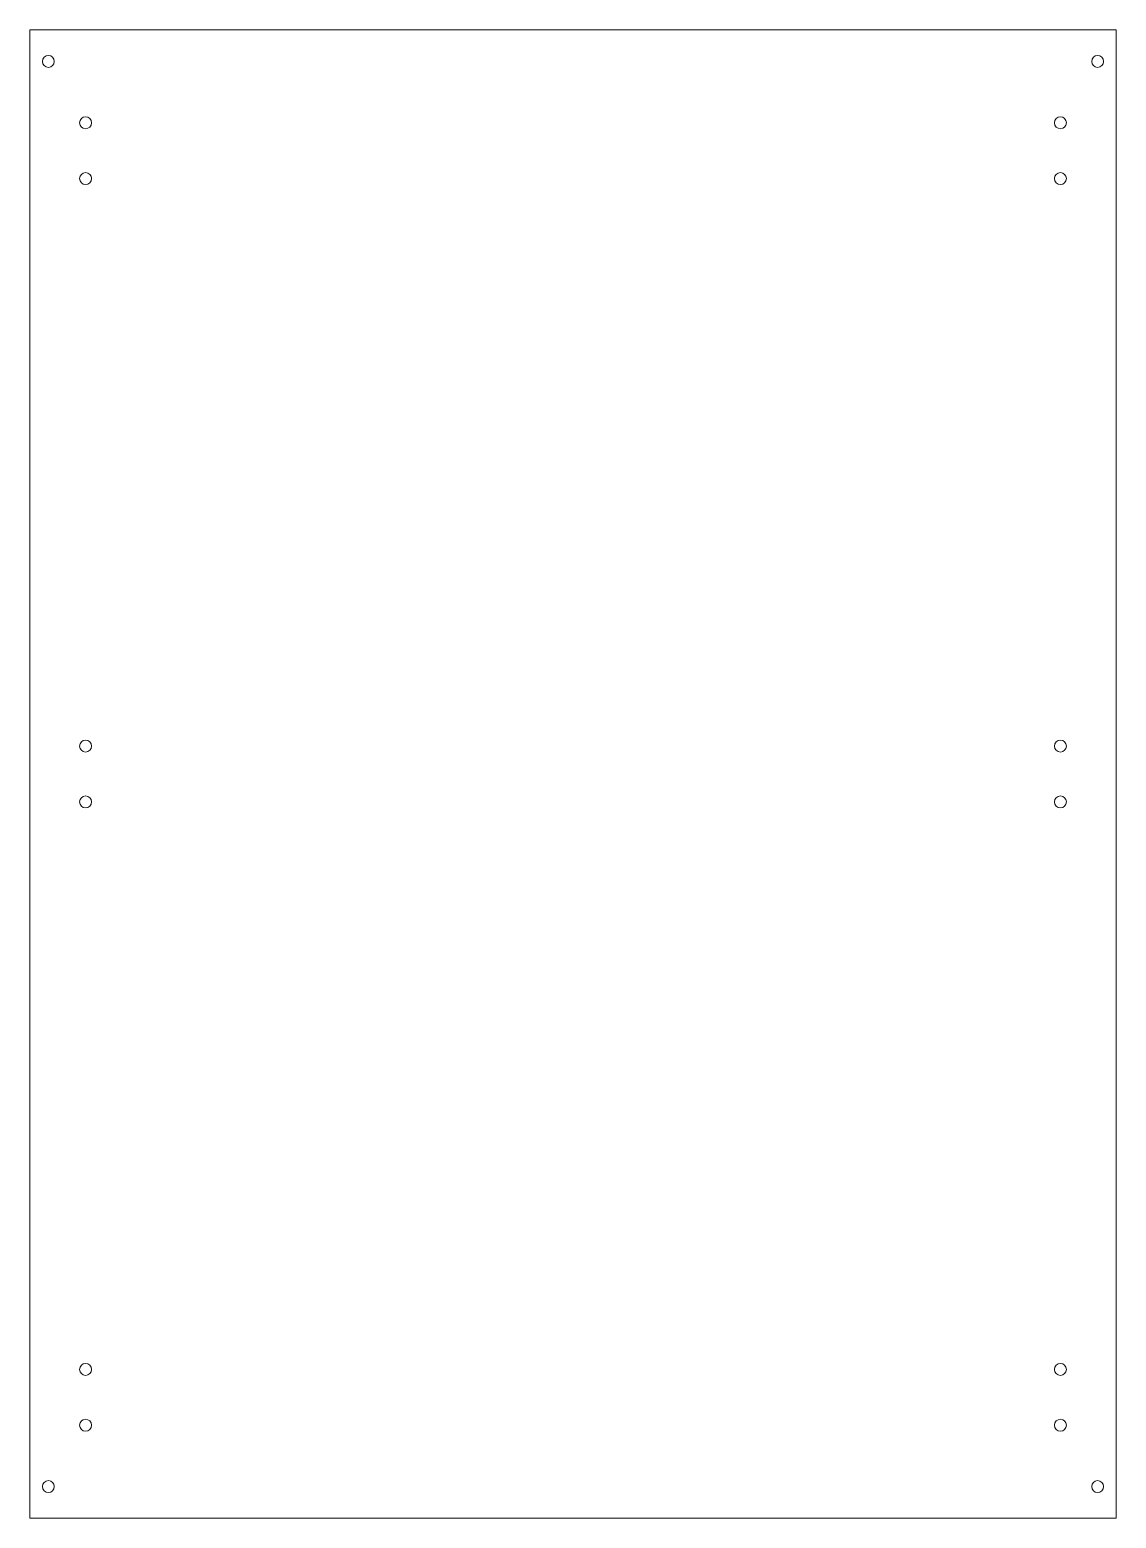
# Model space of a CAD drawing. Header units: millimetres. Extents: x -146 to 146, y -200 to 200.
import ezdxf

# ---------------------------------------------------------------- set-up
doc = ezdxf.new("R2010")
doc.units = ezdxf.units.MM

msp = doc.modelspace()

# ---------------------------------------------------------------- linework, layer by layer
at = {"color": 7, "linetype": 'Continuous', "lineweight": 15}
for p, q in [((-146, 200), (-146, -200)), ((146, 200), (-146, 200)), ((146, -200), (146, 200)), ((-146, -200), (146, -200))]:
    msp.add_line(p, q, dxfattribs=at)
for centre in [(-141, 191.5), (141, 191.5), (-131, 175), (131, 175), (-131, 160), (131, 160), (-131, 7.5), (131, 7.5), (-131, -7.5), (131, -7.5), (-131, -160), (131, -160), (-131, -175), (131, -175), (-141, -191.5), (141, -191.5)]:
    msp.add_circle(centre, 1.6, dxfattribs=at)

doc.saveas('drawing.dxf')
